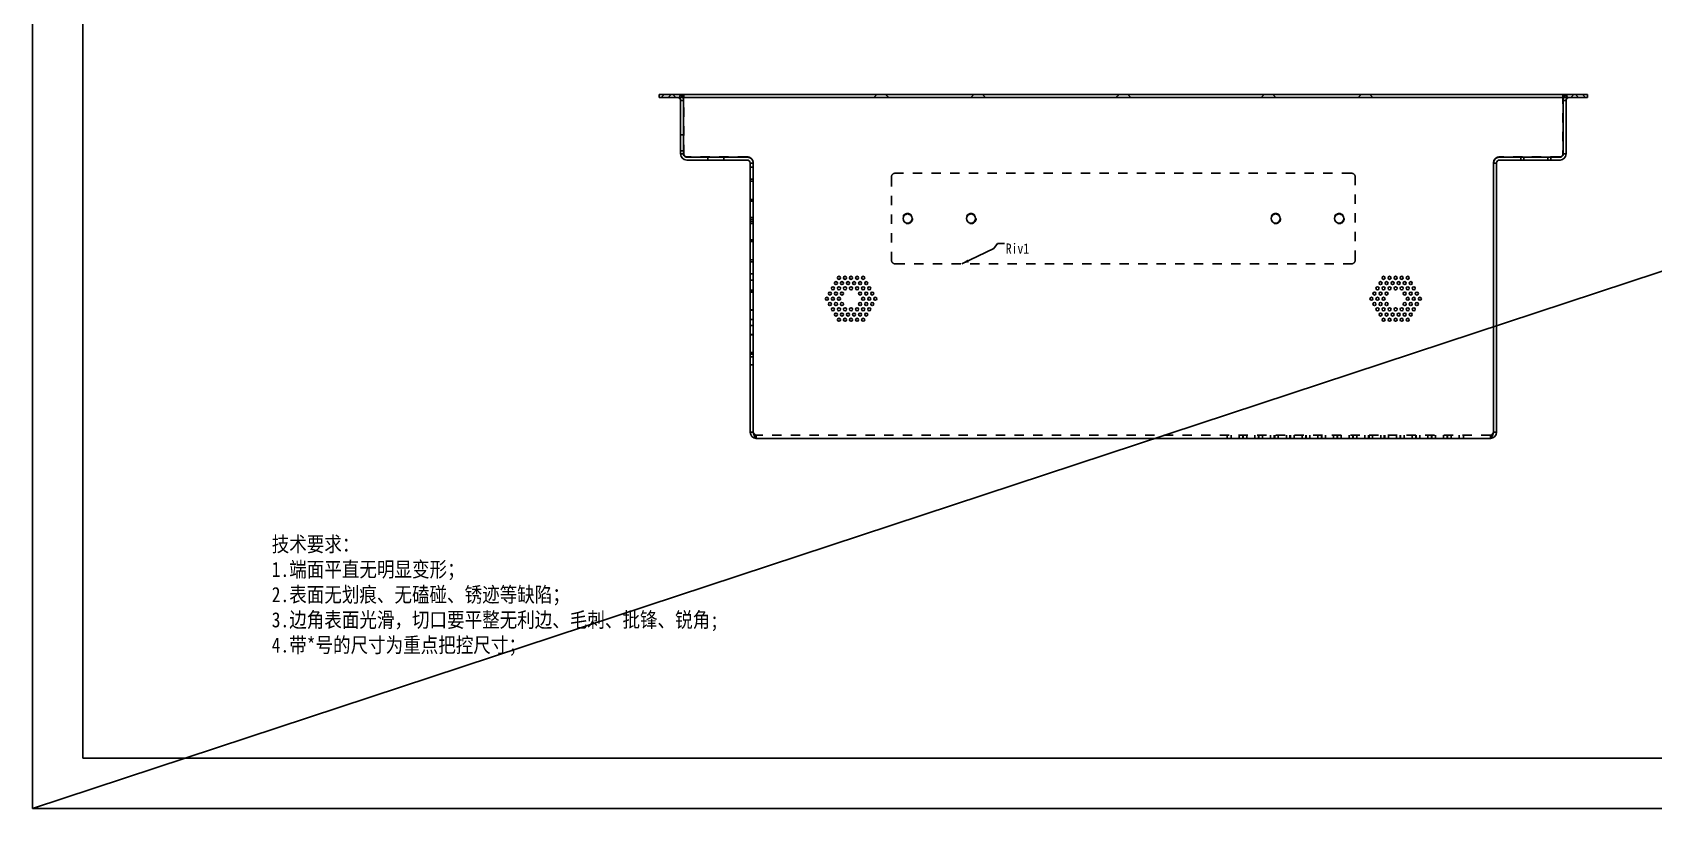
# Model space of a CAD drawing. Header units: millimetres. Extents: x -177 to 18421, y -5017 to 3255.
# Drawn here: x -177 to 627, y 1112 to 1497 of the extents above; entities that cross this region are included whole.
import ezdxf

# ---------------------------------------------------------------- set-up
doc = ezdxf.new("R2010")
doc.units = ezdxf.units.MM
doc.header["$LTSCALE"] = 46.255
doc.linetypes.add('HIDDEN', pattern=[0.2, 0.1, -0.1])
doc.layers.get('0').update_dxf_attribs({"linetype": 'CONTINUOUS'})
for name, color, linetype in [('02___PRT_ALL_AXES', 7, 'CONTINUOUS'), ('03___PRT_ALL_CURVES', 7, 'CONTINUOUS'), ('DEFAULT_2', 8, 'HIDDEN')]:
    doc.layers.add(name, color=color, linetype=linetype)
doc.styles.get("Standard").update_dxf_attribs({"font": 'txt', "width": 0.85})
doc.dimstyles.get("Standard").update_dxf_attribs({"dimtxt": 2.5, "dimasz": 3.5, "dimexe": 1.5, "dimexo": 1, "dimtad": 1, "dimdsep": 46, "dimtxsty": 'Standard', "dimblk": '_FILLED', "dimcen": 0.09, "dimadec": 0, "dimazin": 0, "dimtol": 1, "dimtp": 0.01, "dimtm": 0.01, "dimtfac": 1, "dimtofl": 0, "dimtmove": 0, "dimatfit": 3, "dimldrblk": '_FILLED', "dimfxl": 0, "dimtolj": 1, "dimarcsym": 0})

# ---------------------------------------------------------------- blocks, each defined once
blk = doc.blocks.new('_FILLED')
at = {"color": 0, "linetype": 'ByBlock'}
blk.add_solid([(0, 0), (-1, 0.21), (-1, -0.21)], dxfattribs=at)

msp = doc.modelspace()

# ---------------------------------------------------------------- linework, layer by layer
msp.add_line((-176.891, 1111.998), (3158.287, 2211.998))
at = {"color": 7, "linetype": 'Continuous'}
for p, q in [((133.787, 1466.092), (133.787, 1464.592)), ((133.787, 1466.092), (594.187, 1466.092)), ((594.187, 1466.092), (594.187, 1464.592)), ((180.487, 1298.592), (178.987, 1298.592)), ((547.487, 1298.592), (548.987, 1298.592))]:
    msp.add_line(p, q, dxfattribs=at)
at = {"color": 3, "linetype": 'Continuous'}
for p, q in [((594.187, 1464.592), (133.787, 1464.592)), ((144.487, 1436.592), (144.487, 1463.092)), ((145.987, 1436.392), (145.987, 1464.592)), ((581.987, 1464.592), (581.987, 1436.392)), ((583.487, 1436.592), (583.487, 1463.092)), ((177.687, 1435.092), (147.287, 1435.092)), ((177.487, 1433.592), (147.487, 1433.592)), ((178.987, 1298.592), (178.987, 1432.092)), ((180.487, 1298.592), (180.487, 1432.292)), ((547.487, 1432.292), (547.487, 1298.592)), ((548.987, 1298.592), (548.987, 1432.092)), ((580.687, 1435.092), (550.287, 1435.092)), ((550.487, 1433.592), (580.487, 1433.592)), ((181.987, 1295.592), (545.987, 1295.592))]:
    msp.add_line(p, q, dxfattribs=at)
at = {"color": 7, "linetype": 'Continuous'}
for points in [[(-176.891, 1111.998), (1373.109, 1111.998), (1373.109, 2211.998), (-176.891, 2211.998)], [(-151.891, 1136.998), (1348.109, 1136.998), (1348.109, 2186.998), (-151.891, 2186.998)]]:
    msp.add_lwpolyline(points, close=True, dxfattribs=at)
at = {"color": 3, "linetype": 'Continuous'}
for centre, radius, start, end in [((142.987, 1463.092), 1.5, 0, 90), ((584.987, 1463.092), 1.5, 90, 180), ((147.487, 1436.592), 3, 180, 270), ((147.287, 1436.392), 1.3, 180, 270), ((177.487, 1432.092), 1.5, 0, 90), ((177.687, 1432.292), 2.8, 0, 90), ((550.287, 1432.292), 2.8, 90, 180), ((550.487, 1432.092), 1.5, 90, 180), ((580.487, 1436.592), 3, 270, 0), ((580.687, 1436.392), 1.3, 270, 0), ((181.987, 1298.592), 3, 180, 270), ((545.987, 1298.592), 3, 270, 0)]:
    msp.add_arc(centre, radius, start, end, dxfattribs=at)
at = {"color": 7, "linetype": 'Continuous'}
for centre, radius, start, end in [((142.987, 1463.092), 3, 0, 30.092406), ((584.987, 1463.092), 3, 149.907594, 180), ((177.487, 1432.092), 3, 3.817001, 86.182999), ((177.498, 1432.146), 2.99, 2.767593, 70.081873), ((550.477, 1432.146), 2.99, 109.918127, 177.232407), ((550.487, 1432.092), 3, 93.817001, 176.182999), ((181.987, 1298.592), 1.5, 180, 215.398482), ((204.446, 1314.657), 28.92, 214.112166, 214.334885), ((545.987, 1298.592), 1.5, 324.601518, 0), ((523.528, 1314.657), 28.92, 325.665115, 325.887834)]:
    msp.add_arc(centre, radius, start, end, dxfattribs=at)
at = {"color": 3, "linetype": 'Continuous'}
for points in [[(180.487, 1298.592), (180.609, 1298.208), (180.786, 1297.649), (181.039, 1296.942), (181.221, 1296.491), (181.407, 1296.116), (181.612, 1295.788), (181.841, 1295.592), (181.987, 1295.592)], [(547.487, 1298.592), (547.365, 1298.208), (547.188, 1297.649), (546.935, 1296.942), (546.753, 1296.491), (546.567, 1296.116), (546.362, 1295.788), (546.133, 1295.592), (545.987, 1295.592)]]:
    msp.add_open_spline(points, degree=3, knots=[0, 0, 0, 0, 0.3508516, 0.5110678, 0.6539255, 0.7752257, 0.8724512, 1, 1, 1, 1], dxfattribs=at)
at = {"layer": '02___PRT_ALL_AXES', "color": 8, "linetype": 'HIDDEN'}
for p, q in [((146.087, 1464.592), (146.087, 1466.092)), ((562.487, 1435.092), (574.487, 1435.092)), ((562.487, 1435.092), (562.487, 1433.592)), ((562.487, 1433.592), (574.487, 1433.592)), ((574.487, 1435.092), (574.487, 1433.592))]:
    msp.add_line(p, q, dxfattribs=at)
at = {"layer": '02___PRT_ALL_AXES', "color": 3, "linetype": 'Continuous'}
for centre, radius in [((256.987, 1404.592), 2.25), ((288.487, 1404.592), 2.25), ((439.487, 1404.592), 2.25), ((470.987, 1404.592), 2.25), ((222.987, 1375.18), 0.75), ((225.987, 1375.18), 0.75), ((228.987, 1375.18), 0.75), ((231.987, 1375.18), 0.75), ((234.987, 1375.18), 0.75), ((492.987, 1375.18), 0.75), ((495.987, 1375.18), 0.75), ((498.987, 1375.18), 0.75), ((501.987, 1375.18), 0.75), ((504.987, 1375.18), 0.75), ((218.487, 1367.386), 0.75), ((219.987, 1369.984), 0.75), ((221.487, 1372.582), 0.75), ((221.487, 1367.386), 0.75), ((222.987, 1369.984), 0.75), ((224.487, 1372.582), 0.75), ((224.487, 1367.386), 0.75), ((225.987, 1369.984), 0.75), ((227.487, 1372.582), 0.75), ((228.987, 1369.984), 0.75), ((230.487, 1372.582), 0.75), ((231.987, 1369.984), 0.75), ((233.487, 1372.582), 0.75), ((233.487, 1367.386), 0.75), ((234.987, 1369.984), 0.75), ((236.487, 1372.582), 0.75), ((236.487, 1367.386), 0.75), ((237.987, 1369.984), 0.75), ((239.487, 1367.386), 0.75), ((488.487, 1367.386), 0.75), ((489.987, 1369.984), 0.75), ((491.487, 1372.582), 0.75), ((491.487, 1367.386), 0.75), ((492.987, 1369.984), 0.75), ((494.487, 1372.582), 0.75), ((494.487, 1367.386), 0.75), ((495.987, 1369.984), 0.75), ((497.487, 1372.582), 0.75), ((498.987, 1369.984), 0.75), ((500.487, 1372.582), 0.75), ((501.987, 1369.984), 0.75), ((503.487, 1372.582), 0.75), ((503.487, 1367.386), 0.75), ((504.987, 1369.984), 0.75), ((506.487, 1372.582), 0.75), ((506.487, 1367.386), 0.75), ((507.987, 1369.984), 0.75), ((509.487, 1367.386), 0.75), ((216.987, 1364.788), 0.75), ((218.487, 1362.19), 0.75), ((219.987, 1364.788), 0.75), ((219.987, 1359.592), 0.75), ((221.487, 1362.19), 0.75), ((222.987, 1364.788), 0.75), ((222.987, 1359.592), 0.75), ((224.487, 1362.19), 0.75), ((225.987, 1359.592), 0.75), ((228.987, 1359.592), 0.75), ((231.987, 1359.592), 0.75), ((233.487, 1362.19), 0.75), ((234.987, 1364.788), 0.75), ((234.987, 1359.592), 0.75), ((236.487, 1362.19), 0.75), ((237.987, 1364.788), 0.75), ((237.987, 1359.592), 0.75), ((239.487, 1362.19), 0.75), ((240.987, 1364.788), 0.75), ((486.987, 1364.788), 0.75), ((488.487, 1362.19), 0.75), ((489.987, 1364.788), 0.75), ((489.987, 1359.592), 0.75), ((491.487, 1362.19), 0.75), ((492.987, 1364.788), 0.75), ((492.987, 1359.592), 0.75), ((494.487, 1362.19), 0.75), ((495.987, 1359.592), 0.75), ((498.987, 1359.592), 0.75), ((501.987, 1359.592), 0.75), ((503.487, 1362.19), 0.75), ((504.987, 1364.788), 0.75), ((504.987, 1359.592), 0.75), ((506.487, 1362.19), 0.75), ((507.987, 1364.788), 0.75), ((507.987, 1359.592), 0.75), ((509.487, 1362.19), 0.75), ((510.987, 1364.788), 0.75), ((221.487, 1356.993), 0.75), ((222.987, 1354.395), 0.75), ((224.487, 1356.993), 0.75), ((225.987, 1354.395), 0.75), ((227.487, 1356.993), 0.75), ((228.987, 1354.395), 0.75), ((230.487, 1356.993), 0.75), ((231.987, 1354.395), 0.75), ((233.487, 1356.993), 0.75), ((234.987, 1354.395), 0.75), ((236.487, 1356.993), 0.75), ((491.487, 1356.993), 0.75), ((492.987, 1354.395), 0.75), ((494.487, 1356.993), 0.75), ((495.987, 1354.395), 0.75), ((497.487, 1356.993), 0.75), ((498.987, 1354.395), 0.75), ((500.487, 1356.993), 0.75), ((501.987, 1354.395), 0.75), ((503.487, 1356.993), 0.75), ((504.987, 1354.395), 0.75), ((506.487, 1356.993), 0.75)]:
    msp.add_circle(centre, radius, dxfattribs=at)
at = {"layer": '03___PRT_ALL_CURVES', "color": 4, "linetype": 'Continuous'}
msp.add_circle((498.987, 1359.592), 0.75, dxfattribs=at)
at = {"layer": 'DEFAULT_2', "color": 8, "linetype": 'HIDDEN'}
for p, q in [((134.837, 1464.592), (136.337, 1466.092)), ((138.337, 1464.592), (139.837, 1466.092)), ((142.137, 1464.592), (140.637, 1466.092)), ((143.686, 1464.419), (144.386, 1465.746)), ((145.637, 1464.592), (144.137, 1466.092)), ((144.487, 1463.092), (145.987, 1463.092)), ((145.487, 1466.092), (145.487, 1464.592)), ((145.987, 1466.092), (145.987, 1464.592)), ((146.087, 1436.502), (146.087, 1466.092)), ((240.337, 1464.592), (241.837, 1466.092)), ((247.637, 1464.592), (246.137, 1466.092)), ((288.337, 1464.592), (289.837, 1466.092)), ((295.637, 1464.592), (294.137, 1466.092)), ((360.337, 1464.592), (361.837, 1466.092)), ((367.637, 1464.592), (366.137, 1466.092)), ((432.337, 1464.592), (433.837, 1466.092)), ((439.637, 1464.592), (438.137, 1466.092)), ((480.337, 1464.592), (481.837, 1466.092)), ((487.637, 1464.592), (486.137, 1466.092)), ((581.887, 1466.092), (581.887, 1436.502)), ((581.987, 1466.092), (581.987, 1464.592)), ((583.487, 1463.092), (581.987, 1463.092)), ((582.337, 1464.592), (583.837, 1466.092)), ((582.487, 1466.092), (582.487, 1464.592)), ((584.288, 1464.419), (583.589, 1465.746)), ((585.837, 1464.592), (587.337, 1466.092)), ((589.637, 1464.592), (588.137, 1466.092)), ((593.137, 1464.592), (591.637, 1466.092)), ((145.987, 1446.092), (144.487, 1446.092)), ((145.987, 1438.092), (144.487, 1438.092)), ((144.487, 1436.592), (145.987, 1436.592)), ((177.487, 1435.139), (147.587, 1435.139)), ((177.487, 1435.008), (147.587, 1435.008)), ((157.987, 1435.092), (157.987, 1433.592)), ((165.987, 1435.092), (165.987, 1433.592)), ((180.487, 1432.092), (178.987, 1432.092)), ((547.487, 1432.092), (548.987, 1432.092)), ((580.387, 1435.139), (550.487, 1435.139)), ((580.387, 1435.008), (550.487, 1435.008)), ((560.987, 1433.592), (560.987, 1435.092)), ((575.987, 1433.592), (575.987, 1435.092)), ((583.487, 1436.592), (581.987, 1436.592)), ((180.487, 1430.092), (178.987, 1430.092)), ((178.987, 1424.047), (180.487, 1424.047)), ((178.987, 1423.124), (180.487, 1423.124)), ((248.987, 1425.092), (248.987, 1384.092)), ((476.987, 1427.092), (250.987, 1427.092)), ((478.987, 1384.092), (478.987, 1425.092)), ((178.987, 1414.05), (180.487, 1414.05)), ((178.987, 1413.127), (180.487, 1413.127)), ((180.487, 1405.092), (178.987, 1405.092)), ((178.987, 1404.053), (180.487, 1404.053)), ((178.987, 1403.13), (180.487, 1403.13)), ((180.487, 1402.092), (178.987, 1402.092)), ((178.987, 1394.056), (180.487, 1394.056)), ((178.987, 1393.133), (180.487, 1393.133)), ((178.987, 1384.059), (180.487, 1384.059)), ((178.987, 1383.136), (180.487, 1383.136)), ((180.487, 1377.092), (178.987, 1377.092)), ((250.987, 1382.092), (476.987, 1382.092)), ((178.987, 1374.092), (180.487, 1374.092)), ((180.487, 1369.092), (178.987, 1369.092)), ((178.987, 1368.855), (180.487, 1368.855)), ((178.987, 1368.092), (180.487, 1368.092)), ((178.987, 1359.286), (180.487, 1359.286)), ((178.987, 1359.179), (180.487, 1359.179)), ((178.987, 1354.592), (180.487, 1354.592)), ((178.987, 1351.592), (180.487, 1351.592)), ((178.987, 1347.004), (180.487, 1347.004)), ((178.987, 1346.897), (180.487, 1346.897)), ((180.487, 1338.092), (178.987, 1338.092)), ((178.987, 1337.328), (180.487, 1337.328)), ((178.987, 1336.092), (180.487, 1336.092)), ((178.987, 1332.092), (180.487, 1332.092)), ((180.487, 1298.33), (180.487, 1298.592)), ((180.487, 1298.461), (180.502, 1298.439)), ((181.987, 1297.092), (181.987, 1295.592)), ((545.987, 1297.092), (181.987, 1297.092)), ((415.428, 1295.592), (415.428, 1297.092)), ((417.428, 1295.592), (417.428, 1297.092)), ((421.428, 1295.592), (421.428, 1297.092)), ((423.222, 1295.592), (423.222, 1297.092)), ((423.428, 1295.592), (423.428, 1297.092)), ((425.222, 1295.592), (425.222, 1297.092)), ((429.222, 1295.592), (429.222, 1297.092)), ((431.016, 1295.592), (431.016, 1297.092)), ((431.222, 1295.592), (431.222, 1297.092)), ((433.016, 1295.592), (433.016, 1297.092)), ((437.016, 1295.592), (437.016, 1297.092)), ((438.81, 1295.592), (438.81, 1297.092)), ((439.016, 1295.592), (439.016, 1297.092)), ((440.81, 1295.592), (440.81, 1297.092)), ((444.81, 1295.592), (444.81, 1297.092)), ((446.604, 1295.592), (446.604, 1297.092)), ((446.81, 1295.592), (446.81, 1297.092)), ((448.604, 1295.592), (448.604, 1297.092)), ((452.604, 1295.592), (452.604, 1297.092)), ((454.399, 1295.592), (454.399, 1297.092)), ((454.604, 1295.592), (454.604, 1297.092)), ((456.399, 1295.592), (456.399, 1297.092)), ((460.399, 1295.592), (460.399, 1297.092)), ((462.193, 1295.592), (462.193, 1297.092)), ((462.399, 1295.592), (462.399, 1297.092)), ((464.193, 1295.592), (464.193, 1297.092)), ((468.193, 1295.592), (468.193, 1297.092)), ((469.987, 1295.592), (469.987, 1297.092)), ((470.193, 1295.592), (470.193, 1297.092)), ((471.987, 1295.592), (471.987, 1297.092)), ((475.987, 1295.592), (475.987, 1297.092)), ((477.781, 1295.592), (477.781, 1297.092)), ((477.987, 1295.592), (477.987, 1297.092)), ((479.781, 1295.592), (479.781, 1297.092)), ((483.781, 1295.592), (483.781, 1297.092)), ((485.576, 1295.592), (485.576, 1297.092)), ((485.781, 1295.592), (485.781, 1297.092)), ((487.576, 1295.592), (487.576, 1297.092)), ((491.576, 1295.592), (491.576, 1297.092)), ((493.37, 1295.592), (493.37, 1297.092)), ((493.576, 1295.592), (493.576, 1297.092)), ((495.37, 1295.592), (495.37, 1297.092)), ((499.37, 1295.592), (499.37, 1297.092)), ((501.164, 1295.592), (501.164, 1297.092)), ((501.37, 1295.592), (501.37, 1297.092)), ((503.164, 1295.592), (503.164, 1297.092)), ((507.164, 1295.592), (507.164, 1297.092)), ((508.958, 1295.592), (508.958, 1297.092)), ((509.164, 1295.592), (509.164, 1297.092)), ((510.958, 1295.592), (510.958, 1297.092)), ((514.958, 1295.592), (514.958, 1297.092)), ((516.753, 1295.592), (516.753, 1297.092)), ((516.958, 1295.592), (516.958, 1297.092)), ((518.753, 1295.592), (518.753, 1297.092)), ((522.753, 1295.592), (522.753, 1297.092)), ((524.547, 1295.592), (524.547, 1297.092)), ((524.753, 1295.592), (524.753, 1297.092)), ((526.547, 1295.592), (526.547, 1297.092)), ((530.547, 1295.592), (530.547, 1297.092)), ((532.547, 1295.592), (532.547, 1297.092)), ((545.987, 1297.092), (545.987, 1295.592)), ((547.472, 1298.439), (547.487, 1298.461)), ((547.487, 1298.33), (547.487, 1298.592))]:
    msp.add_line(p, q, dxfattribs=at)
for centre in [(256.987, 1404.592), (288.487, 1404.592), (439.487, 1404.592), (470.987, 1404.592)]:
    msp.add_circle(centre, 2.5, dxfattribs=at)
for centre, radius, start, end in [((142.987, 1463.092), 3, 30.092406, 90), ((584.987, 1463.092), 3, 90, 149.907594), ((147.487, 1436.592), 1.5, 180, 270), ((147.569, 1436.633), 1.482, 180.000367, 181.212148), ((147.58, 1436.633), 1.493, 181.218923, 188.88179), ((147.574, 1436.502), 1.487, 180.003281, 183.872008), ((147.58, 1436.503), 1.493, 183.870318, 227.515443), ((147.575, 1436.633), 1.488, 188.882425, 191.285974), ((147.584, 1436.636), 1.497, 191.359414, 258.859029), ((147.588, 1436.514), 1.507, 247.5163, 257.914506), ((147.586, 1436.508), 1.5, 257.924078, 258.796392), ((147.588, 1436.648), 1.509, 258.804416, 266.381088), ((147.588, 1436.517), 1.509, 258.80375, 265.895212), ((147.587, 1436.512), 1.504, 265.892446, 269.996383), ((147.587, 1436.642), 1.503, 266.379463, 269.997109), ((177.487, 1432.129), 3.01, 86.123721, 89.99718), ((177.487, 1432.092), 3, 86.182999, 90), ((177.487, 1431.999), 3.009, 86.340107, 89.997449), ((177.484, 1432.114), 3.025, 70.055166, 86.091133), ((177.506, 1432.019), 2.981, 2.510535, 10.030829), ((177.487, 1432.092), 3, 0, 3.817001), ((177.515, 1432.15), 2.972, 0.001499, 2.715835), ((177.512, 1432.019), 2.976, 1.385059, 2.510011), ((177.52, 1432.019), 2.968, 0.00042, 1.385221), ((550.487, 1432.092), 3, 176.182999, 180), ((550.459, 1432.15), 2.972, 177.284165, 179.998501), ((550.455, 1432.019), 2.968, 178.614779, 179.99958), ((550.463, 1432.019), 2.976, 177.489989, 178.614941), ((550.469, 1432.019), 2.981, 169.969171, 177.489465), ((550.49, 1432.114), 3.025, 93.908867, 109.944834), ((550.487, 1432.129), 3.01, 90.00282, 93.876279), ((550.487, 1432.092), 3, 90, 93.817001), ((550.487, 1431.999), 3.009, 90.002551, 93.659893), ((580.387, 1436.642), 1.503, 270.002891, 273.620537), ((580.387, 1436.512), 1.504, 270.003617, 274.107554), ((580.387, 1436.648), 1.509, 273.618914, 281.192505), ((580.487, 1436.592), 1.5, 270, 0), ((580.387, 1436.517), 1.509, 274.104788, 281.19625), ((580.39, 1436.636), 1.497, 281.137886, 348.64058), ((580.388, 1436.508), 1.5, 281.203608, 282.075922), ((580.387, 1436.514), 1.507, 282.085494, 292.4837), ((580.394, 1436.503), 1.493, 312.484557, 356.129682), ((580.399, 1436.633), 1.488, 348.714026, 351.117575), ((580.394, 1436.633), 1.493, 351.11821, 358.781077), ((580.4, 1436.502), 1.487, 356.127992, 359.996719), ((580.405, 1436.633), 1.482, 358.787852, 359.999633), ((250.987, 1425.092), 2, 90, 180), ((476.987, 1425.092), 2, 0, 90), ((250.987, 1384.092), 2, 180, 270), ((476.987, 1384.092), 2, 270, 0), ((194.674, 1307.975), 17.082, 214.314753, 214.958603), ((181.987, 1298.592), 1.5, 215.398482, 270), ((545.987, 1298.592), 1.5, 270, 324.601518), ((533.3, 1307.975), 17.082, 325.041397, 325.685247)]:
    msp.add_arc(centre, radius, start, end, dxfattribs=at)
for points in [[(147.011, 1435.122), (146.851, 1435.189), (146.7, 1435.285), (146.572, 1435.402)], [(581.403, 1435.402), (581.274, 1435.285), (581.123, 1435.189), (580.963, 1435.122)]]:
    msp.add_open_spline(points, degree=3, dxfattribs=at)
for points, knots in [([(180.442, 1432.538), (180.384, 1432.864), (180.157, 1433.5), (179.525, 1434.288), (178.669, 1434.827), (178.01, 1434.981), (177.679, 1435.002)], [0, 0, 0, 0, 0.2495841, 0.4994337, 0.7495939, 1, 1, 1, 1]), ([(550.295, 1435.002), (549.964, 1434.981), (549.305, 1434.827), (548.449, 1434.288), (547.817, 1433.5), (547.59, 1432.864), (547.533, 1432.538)], [0, 0, 0, 0, 0.2504061, 0.5005663, 0.7504159, 1, 1, 1, 1]), ([(180.487, 1298.592), (180.61, 1298.399), (180.846, 1298.03), (181.259, 1297.46), (181.697, 1297.092), (181.987, 1297.092)], [0, 0, 0, 0, 0.3160858, 0.5993013, 1, 1, 1, 1]), ([(180.487, 1298.33), (180.608, 1297.973), (180.835, 1297.314), (181.14, 1296.548), (181.407, 1296.06), (181.618, 1295.759), (181.845, 1295.592), (181.987, 1295.592)], [0, 0, 0, 0, 0.3514958, 0.6506085, 0.7702918, 0.8671508, 1, 1, 1, 1]), ([(180.674, 1298.188), (180.779, 1298.038), (180.981, 1297.76), (181.3, 1297.405), (181.628, 1297.158), (181.875, 1297.092), (181.987, 1297.092)], [0, 0, 0, 0, 0.3106769, 0.5830286, 0.8089312, 1, 1, 1, 1]), ([(547.487, 1298.592), (547.364, 1298.399), (547.128, 1298.03), (546.715, 1297.46), (546.277, 1297.092), (545.987, 1297.092)], [0, 0, 0, 0, 0.3160858, 0.5993013, 1, 1, 1, 1]), ([(545.987, 1295.592), (546.129, 1295.592), (546.356, 1295.759), (546.567, 1296.06), (546.834, 1296.548), (547.139, 1297.314), (547.366, 1297.973), (547.487, 1298.33)], [0, 0, 0, 0, 0.1328492, 0.2297082, 0.3493915, 0.6485042, 1, 1, 1, 1]), ([(545.987, 1297.092), (546.1, 1297.092), (546.346, 1297.158), (546.674, 1297.405), (546.993, 1297.76), (547.195, 1298.038), (547.3, 1298.188)], [0, 0, 0, 0, 0.1910688, 0.4169714, 0.6893231, 1, 1, 1, 1])]:
    msp.add_open_spline(points, degree=3, knots=knots, dxfattribs=at)

# ---------------------------------------------------------------- texts
at = {"color": 2, "linetype": 'Continuous', "insert": (305.691, 1392.217), "char_height": 5, "width": 17, "attachment_point": 1, "line_spacing_factor": 0.9}
msp.add_mtext('Riv1', dxfattribs=at)
at = {"insert": (-58.247, 1246.88), "char_height": 7.5, "width": 260.45821, "attachment_point": 1}
msp.add_mtext('{\\fSimSun|b0|i0|c134|p54;技术要求：\\P1.端面平直无明显变形；\\P2.表面无划痕、无磕碰、锈迹等缺陷；\\P3.边角表面光滑，切口要平整无利边、毛刺、批锋、锐角;\\P4.\\fSimSun|b0|i0|c134|p34;\\C0;带*号的尺寸为重点把控尺寸\\fSimSun|b0|i0|c134|p54;\\C256;；}', dxfattribs=at)

# ---------------------------------------------------------------- leaders
at = {"color": 2, "linetype": 'Continuous', "annotation_type": 0, "has_hookline": 1, "hookline_direction": 0, "text_width": 11.333}
msp.add_leader([(283.909, 1382.092), (299.691, 1389.717), (301.566, 1392.217), (305.066, 1392.217)], dimstyle='Standard', override={"dimtad": 0}, dxfattribs=at)

doc.saveas('drawing.dxf')
